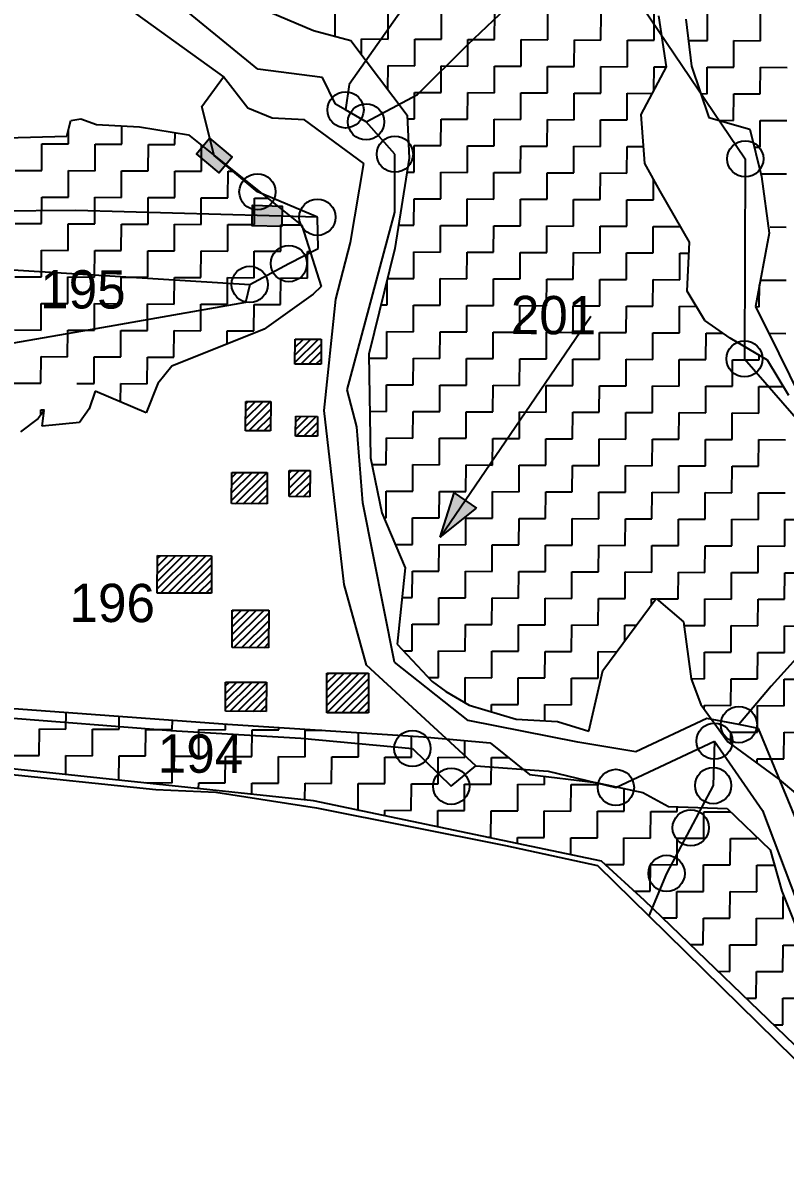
# Model space of a CAD drawing. Header units: metres. Extents: x 281411 to 286097, y 2026212 to 2030446.
# Drawn here: x 282990 to 283364, y 2028716 to 2029278 of the extents above; entities that cross this region are included whole.
import ezdxf
from ezdxf.enums import TextEntityAlignment as Align

# ---------------------------------------------------------------- set-up
doc = ezdxf.new("R2010")
doc.units = ezdxf.units.M
for name, color, linetype in [('POLY_HATCH', 12, 'Continuous'), ('POLY_PARCEL', 6, 'Continuous'), ('POLY_ROAD', 30, 'Continuous'), ('SYM_ABADI', 1, 'Continuous'), ('TEXT_PARCEL', 7, 'Continuous'), ('V_BOUND_LINE', 7, 'Continuous')]:
    doc.layers.add(name, color=color, linetype=linetype)
doc.styles.add('TEXT_MAP', font='')
doc.styles.get('TEXT_MAP').set_extended_font_data('Kruti Dev 050')

msp = doc.modelspace()

# ---------------------------------------------------------------- hatches: boundary and pattern name
for points in [[(283086.23, 2029204.78), (283092.72, 2029212.45), (283081.63, 2029221.83), (283075.14, 2029214.16)], [(283102.74, 2029188.86), (283102.46, 2029178.81), (283116.98, 2029178.41), (283117.26, 2029188.45)]]:
    msp.add_hatch(color=256).paths.add_polyline_path(points)
h = msp.add_hatch(color=256)
h.paths.add_polyline_path([(283207.04, 2029043.96), (283201.53, 2029047.71), (283194.79, 2029025.96)])
h.paths.add_polyline_path([(283194.79, 2029025.96), (283212.55, 2029040.21), (283207.04, 2029043.96)])

# ---------------------------------------------------------------- linework, layer by layer
for points in [[(283081.63, 2029221.83), (283092.72, 2029212.45), (283086.23, 2029204.78), (283075.14, 2029214.16)], [(283116.98, 2029178.41), (283102.46, 2029178.81), (283102.74, 2029188.86), (283117.26, 2029188.45)]]:
    msp.add_lwpolyline(points, close=True)
for points in [[(283194.79, 2029025.96), (283268.61, 2029134.42)], [(283194.79, 2029025.96), (283201.53, 2029047.71)], [(283201.53, 2029047.71), (283212.55, 2029040.21)], [(283194.79, 2029025.96), (283212.55, 2029040.21)]]:
    msp.add_lwpolyline(points)
for centre in [(283148.32, 2029235.63), (283158.36, 2029229.76), (283172.52, 2029213.89), (283344.4, 2029211.61), (283105.08, 2029195.41), (283134.48, 2029182.95), (283120.51, 2029160.22), (283101.28, 2029150.03), (283344, 2029113.49), (283341.27, 2028934.06), (283329.27, 2028925.95), (283181.09, 2028922.37), (283200.18, 2028903.8), (283280.93, 2028903.25), (283328.61, 2028904.12), (283317.63, 2028883.41), (283305.81, 2028861.09)]:
    msp.add_circle(centre, 8.88)
at = {"layer": 'POLY_HATCH'}
for p, q in [((283102.84, 2029287.23), (283132.61, 2029274.6)), ((283305.72, 2029256.81), (283301.98, 2029281.82)), ((283315.19, 2029280.1), (283317.97, 2029257.01)), ((283132.61, 2029274.6), (283150.86, 2029269.71)), ((283150.86, 2029269.71), (283178.59, 2029233.06)), ((283293.26, 2029233.38), (283305.72, 2029256.81)), ((283317.97, 2029257.01), (283326.51, 2029231.98)), ((283013.58, 2029230.37), (283018.39, 2029231.31)), ((283018.39, 2029231.31), (283026.08, 2029228.39)), ((283178.59, 2029233.06), (283179.45, 2029211.9)), ((283295.08, 2029209.34), (283293.26, 2029233.38)), ((283326.51, 2029231.98), (283346.69, 2029226.12)), ((283011.62, 2029222.68), (283013.58, 2029230.37)), ((283026.08, 2029228.39), (283047.23, 2029227.33)), ((283047.23, 2029227.33), (283071.26, 2029223.38)), ((283346.69, 2029226.12), (283352.35, 2029203.02)), ((282981.8, 2029221.86), (283011.62, 2029222.68)), ((283071.26, 2029223.38), (283126.85, 2029178.9)), ((283179.45, 2029211.9), (283172.52, 2029167.71)), ((283302.71, 2029195.84), (283295.08, 2029209.34)), ((283352.35, 2029203.02), (283356.07, 2029175.13)), ((283317.03, 2029170.78), (283302.71, 2029195.84)), ((283126.85, 2029178.9), (283136.33, 2029149.06)), ((283356.07, 2029175.13), (283349.34, 2029139.2)), ((283315.96, 2029146.75), (283317.03, 2029170.78)), ((283172.52, 2029167.71), (283159.78, 2029115.85)), ((283136.33, 2029149.06), (283132.47, 2029145.23)), ((283324.55, 2029132.29), (283315.96, 2029146.75)), ((283132.47, 2029145.23), (283108.34, 2029128.03)), ((283349.34, 2029139.2), (283360.78, 2029116.08)), ((283337.01, 2029123.59), (283324.55, 2029132.29)), ((283108.34, 2029128.03), (283063.05, 2029109.97)), ((283355.24, 2029112.93), (283337.01, 2029123.59)), ((283159.78, 2029115.85), (283160.51, 2029064.9)), ((283365.74, 2029095.58), (283355.24, 2029112.93)), ((283360.78, 2029116.08), (283371.26, 2029094.88)), ((283063.05, 2029109.97), (283056.28, 2029101.35)), ((283025.49, 2029097.64), (283022.56, 2029089.01)), ((283050.45, 2029086.96), (283025.49, 2029097.64)), ((283056.28, 2029101.35), (283050.45, 2029086.96)), ((283000.43, 2029088.14), (282997.53, 2029084.31)), ((282999.44, 2029080.46), (283000.43, 2029088.14)), ((283022.56, 2029089.01), (283017.72, 2029082.3)), ((282997.53, 2029084.31), (282988.84, 2029077.62)), ((283017.72, 2029082.3), (282999.44, 2029080.46)), ((283160.51, 2029064.9), (283166.16, 2029037.95)), ((283166.16, 2029037.95), (283177.58, 2029010.98)), ((283177.58, 2029010.98), (283173.57, 2028973.51)), ((283274.5, 2028960.56), (283300.63, 2028996.01)), ((283300.63, 2028996.01), (283314.05, 2028984.41)), ((283314.05, 2028984.41), (283317.77, 2028956.51)), ((283173.57, 2028973.51), (283190.8, 2028955.17)), ((283267.64, 2028930.78), (283274.5, 2028960.56)), ((283317.77, 2028956.51), (283322.52, 2028944)), ((283190.8, 2028955.17), (283197.51, 2028950.33)), ((283197.51, 2028950.33), (283209.02, 2028943.55)), ((282978.91, 2028942.51), (283090.44, 2028934.32)), ((283209.02, 2028943.55), (283232.07, 2028936.71)), ((283322.52, 2028944), (283335.91, 2028925.67)), ((283090.44, 2028934.32), (283186.6, 2028928.11)), ((283232.07, 2028936.71), (283252.27, 2028935.66)), ((283252.27, 2028935.66), (283267.64, 2028930.78)), ((283186.6, 2028928.11), (283219.29, 2028925.08)), ((283219.29, 2028925.08), (283238.46, 2028909.61)), ((283335.91, 2028925.67), (283360.83, 2028907.29)), ((283132.6, 2028896.63), (282952.81, 2028915.71)), ((283238.46, 2028909.61), (283271.14, 2028905.62)), ((283271.14, 2028905.62), (283294.21, 2028900.71)), ((283360.83, 2028907.29), (283372.33, 2028897.62)), ((283294.21, 2028900.71), (283306.68, 2028893.92)), ((283273.86, 2028867.15), (283132.6, 2028896.63)), ((283306.68, 2028893.92), (283335.53, 2028892.83)), ((283335.53, 2028892.83), (283356.6, 2028872.55)), ((283356.6, 2028872.55), (283362.28, 2028852.33)), ((283294.93, 2028847.83), (283273.86, 2028867.15)), ((283362.28, 2028852.33), (283368.94, 2028835.96)), ((283424.22, 2028723.23), (283294.93, 2028847.83))]:
    msp.add_line(p, q, dxfattribs=at)
at = {"layer": 'POLY_HATCH', "linetype": 'Continuous'}
for p, q in [((283143.14, 2029271.78), (283143.2, 2029283.55)), ((283169.23, 2029270.39), (283169.29, 2029283.43)), ((283195.32, 2029270.27), (283195.38, 2029283.32)), ((283221.41, 2029270.15), (283221.47, 2029283.2)), ((283247.51, 2029270.03), (283247.56, 2029283.08)), ((283273.6, 2029269.92), (283273.66, 2029282.96)), ((283299.69, 2029269.8), (283299.75, 2029282.84)), ((283325.78, 2029269.68), (283325.84, 2029282.73)), ((283351.87, 2029269.56), (283351.93, 2029282.61)), ((283156.15, 2029262.72), (283156.18, 2029270.45)), ((283156.18, 2029270.45), (283169.23, 2029270.39)), ((283182.22, 2029257.28), (283182.28, 2029270.33)), ((283182.28, 2029270.33), (283195.32, 2029270.27)), ((283208.31, 2029257.16), (283208.37, 2029270.21)), ((283208.37, 2029270.21), (283221.41, 2029270.15)), ((283234.4, 2029257.05), (283234.46, 2029270.09)), ((283234.46, 2029270.09), (283247.51, 2029270.03)), ((283260.49, 2029256.93), (283260.55, 2029269.97)), ((283260.55, 2029269.97), (283273.6, 2029269.92)), ((283286.58, 2029256.81), (283286.64, 2029269.86)), ((283286.64, 2029269.86), (283299.69, 2029269.8)), ((283316.44, 2029269.72), (283325.78, 2029269.68)), ((283338.77, 2029256.58), (283338.83, 2029269.62)), ((283338.83, 2029269.62), (283351.87, 2029269.56)), ((283169.12, 2029245.57), (283169.17, 2029257.34)), ((283169.17, 2029257.34), (283182.22, 2029257.28)), ((283195.2, 2029244.18), (283195.26, 2029257.22)), ((283195.26, 2029257.22), (283208.31, 2029257.16)), ((283221.3, 2029244.06), (283221.35, 2029257.11)), ((283221.35, 2029257.11), (283234.4, 2029257.05)), ((283247.39, 2029243.94), (283247.45, 2029256.99)), ((283247.45, 2029256.99), (283260.49, 2029256.93)), ((283273.48, 2029243.82), (283273.54, 2029256.87)), ((283273.54, 2029256.87), (283286.58, 2029256.81)), ((283299.58, 2029245.26), (283299.63, 2029256.75)), ((283299.63, 2029256.75), (283305.67, 2029256.72)), ((283325.66, 2029243.59), (283325.72, 2029256.63)), ((283325.72, 2029256.63), (283338.77, 2029256.58)), ((283351.76, 2029243.47), (283351.81, 2029256.52)), ((283351.81, 2029256.52), (283364.86, 2029256.46)), ((283182.1, 2029231.19), (283182.16, 2029244.24)), ((283182.16, 2029244.24), (283195.2, 2029244.18)), ((283208.19, 2029231.07), (283208.25, 2029244.12)), ((283208.25, 2029244.12), (283221.3, 2029244.06)), ((283234.28, 2029230.95), (283234.34, 2029244)), ((283234.34, 2029244), (283247.39, 2029243.94)), ((283260.37, 2029230.84), (283260.43, 2029243.88)), ((283260.43, 2029243.88), (283273.48, 2029243.82)), ((283286.47, 2029230.72), (283286.53, 2029243.76)), ((283286.53, 2029243.76), (283298.75, 2029243.71)), ((283322.55, 2029243.6), (283325.66, 2029243.59)), ((283338.65, 2029230.48), (283338.71, 2029243.53)), ((283338.71, 2029243.53), (283351.76, 2029243.47)), ((283178.66, 2029231.21), (283182.1, 2029231.19)), ((283195.09, 2029218.09), (283195.14, 2029231.13)), ((283195.14, 2029231.13), (283208.19, 2029231.07)), ((283221.18, 2029217.97), (283221.24, 2029231.01)), ((283221.24, 2029231.01), (283234.28, 2029230.95)), ((283247.27, 2029217.85), (283247.33, 2029230.9)), ((283247.33, 2029230.9), (283260.37, 2029230.84)), ((283273.36, 2029217.73), (283273.42, 2029230.78)), ((283273.42, 2029230.78), (283286.47, 2029230.72)), ((283012.44, 2029218.91), (283012.47, 2029226.03)), ((283038.53, 2029218.79), (283038.57, 2029227.76)), ((283331.56, 2029230.52), (283338.65, 2029230.48)), ((283351.64, 2029217.38), (283351.7, 2029230.42)), ((283351.7, 2029230.42), (283364.74, 2029230.37)), ((283064.63, 2029218.67), (283064.65, 2029224.46)), ((282999.34, 2029205.92), (282999.4, 2029218.97)), ((282999.4, 2029218.97), (283012.44, 2029218.91)), ((283025.43, 2029205.81), (283025.49, 2029218.85)), ((283025.49, 2029218.85), (283038.53, 2029218.79)), ((283051.52, 2029205.69), (283051.58, 2029218.73)), ((283051.58, 2029218.73), (283064.63, 2029218.67)), ((283077.61, 2029205.57), (283077.67, 2029218.25)), ((283181.98, 2029205.1), (283182.04, 2029218.14)), ((283182.04, 2029218.14), (283195.09, 2029218.09)), ((283208.07, 2029204.98), (283208.13, 2029218.03)), ((283208.13, 2029218.03), (283221.18, 2029217.97)), ((283234.16, 2029204.86), (283234.22, 2029217.91)), ((283234.22, 2029217.91), (283247.27, 2029217.85)), ((283260.26, 2029204.74), (283260.32, 2029217.79)), ((283260.32, 2029217.79), (283273.36, 2029217.73)), ((283286.35, 2029204.63), (283286.41, 2029217.67)), ((283286.41, 2029217.67), (283294.45, 2029217.64)), ((283348.83, 2029217.39), (283351.64, 2029217.38)), ((282986.29, 2029205.98), (282999.34, 2029205.92)), ((283012.32, 2029192.82), (283012.38, 2029205.86)), ((283012.38, 2029205.86), (283025.43, 2029205.81)), ((283038.42, 2029192.7), (283038.48, 2029205.75)), ((283038.48, 2029205.75), (283051.52, 2029205.69)), ((283064.51, 2029192.58), (283064.57, 2029205.63)), ((283064.57, 2029205.63), (283077.61, 2029205.57)), ((283090.6, 2029192.46), (283090.66, 2029205.51)), ((283090.66, 2029205.51), (283093.61, 2029205.5)), ((283178.39, 2029205.11), (283181.98, 2029205.1)), ((283194.97, 2029191.99), (283195.03, 2029205.04)), ((283195.03, 2029205.04), (283208.07, 2029204.98)), ((283221.06, 2029191.88), (283221.12, 2029204.92)), ((283221.12, 2029204.92), (283234.16, 2029204.86)), ((283247.15, 2029191.76), (283247.21, 2029204.8)), ((283247.21, 2029204.8), (283260.26, 2029204.74)), ((283273.24, 2029191.64), (283273.3, 2029204.69)), ((283273.3, 2029204.69), (283286.35, 2029204.63)), ((283352.03, 2029204.33), (283364.62, 2029204.27)), ((283299.34, 2029191.52), (283299.38, 2029201.73)), ((282999.22, 2029179.83), (282999.28, 2029192.88)), ((282999.28, 2029192.88), (283012.32, 2029192.82)), ((283025.31, 2029179.71), (283025.37, 2029192.76)), ((283025.37, 2029192.76), (283038.42, 2029192.7)), ((283051.4, 2029179.6), (283051.46, 2029192.64)), ((283051.46, 2029192.64), (283064.51, 2029192.58)), ((283077.5, 2029179.48), (283077.55, 2029192.52)), ((283077.55, 2029192.52), (283090.6, 2029192.46)), ((283103.59, 2029179.36), (283103.65, 2029192.41)), ((283103.65, 2029192.41), (283110.01, 2029192.38)), ((283181.86, 2029179.01), (283181.92, 2029192.05)), ((283181.92, 2029192.05), (283194.97, 2029191.99)), ((283207.96, 2029178.89), (283208.01, 2029191.93)), ((283208.01, 2029191.93), (283221.06, 2029191.88)), ((283234.05, 2029178.77), (283234.11, 2029191.82)), ((283234.11, 2029191.82), (283247.15, 2029191.76)), ((283260.14, 2029178.65), (283260.2, 2029191.7)), ((283260.2, 2029191.7), (283273.24, 2029191.64)), ((283286.23, 2029178.53), (283286.29, 2029191.58)), ((283286.29, 2029191.58), (283299.34, 2029191.52)), ((282986.17, 2029179.89), (282999.22, 2029179.83)), ((283012.21, 2029166.73), (283012.27, 2029179.77)), ((283012.27, 2029179.77), (283025.31, 2029179.71)), ((283038.3, 2029166.61), (283038.36, 2029179.65)), ((283038.36, 2029179.65), (283051.4, 2029179.6)), ((283064.39, 2029166.49), (283064.45, 2029179.54)), ((283064.45, 2029179.54), (283077.5, 2029179.48)), ((283090.48, 2029166.37), (283090.54, 2029179.42)), ((283090.54, 2029179.42), (283103.59, 2029179.36)), ((283116.57, 2029166.25), (283116.63, 2029179.3)), ((283116.63, 2029179.3), (283126.41, 2029179.26)), ((283174.3, 2029179.04), (283181.86, 2029179.01)), ((283194.85, 2029165.9), (283194.91, 2029178.95)), ((283194.91, 2029178.95), (283207.96, 2029178.89)), ((283220.94, 2029165.78), (283221, 2029178.83)), ((283221, 2029178.83), (283234.05, 2029178.77)), ((283247.03, 2029165.67), (283247.09, 2029178.71)), ((283247.09, 2029178.71), (283260.14, 2029178.65)), ((283273.13, 2029165.55), (283273.19, 2029178.59)), ((283273.19, 2029178.59), (283286.23, 2029178.53)), ((283299.22, 2029165.43), (283299.28, 2029178.48)), ((283299.28, 2029178.48), (283312.32, 2029178.42)), ((283312.32, 2029178.42), (283312.33, 2029179.01)), ((283356.65, 2029178.22), (283364.51, 2029178.18)), ((282999.1, 2029153.74), (282999.16, 2029166.78)), ((282999.16, 2029166.78), (283012.21, 2029166.73)), ((283025.19, 2029153.62), (283025.25, 2029166.67)), ((283025.25, 2029166.67), (283038.3, 2029166.61)), ((283051.29, 2029153.5), (283051.34, 2029166.55)), ((283051.34, 2029166.55), (283064.39, 2029166.49)), ((283077.38, 2029153.39), (283077.44, 2029166.43)), ((283077.44, 2029166.43), (283090.48, 2029166.37)), ((283103.47, 2029153.27), (283103.53, 2029166.31)), ((283103.53, 2029166.31), (283116.57, 2029166.25)), ((283129.56, 2029153.15), (283129.62, 2029166.2)), ((283129.62, 2029166.2), (283130.89, 2029166.19)), ((283181.75, 2029152.91), (283181.8, 2029165.96)), ((283181.8, 2029165.96), (283194.85, 2029165.9)), ((283207.84, 2029152.8), (283207.9, 2029165.84)), ((283207.9, 2029165.84), (283220.94, 2029165.78)), ((283233.93, 2029152.68), (283233.99, 2029165.72)), ((283233.99, 2029165.72), (283247.03, 2029165.67)), ((283260.02, 2029152.56), (283260.08, 2029165.61)), ((283260.08, 2029165.61), (283273.13, 2029165.55)), ((283286.11, 2029152.44), (283286.17, 2029165.49)), ((283286.17, 2029165.49), (283299.22, 2029165.43)), ((283312.21, 2029152.33), (283312.26, 2029165.37)), ((283312.26, 2029165.37), (283316.79, 2029165.35)), ((282986.06, 2029153.8), (282999.1, 2029153.74)), ((283012.09, 2029140.63), (283012.15, 2029153.68)), ((283012.15, 2029153.68), (283025.19, 2029153.62)), ((283038.18, 2029140.52), (283038.24, 2029153.56)), ((283038.24, 2029153.56), (283051.29, 2029153.5)), ((283064.27, 2029140.4), (283064.33, 2029153.44)), ((283064.33, 2029153.44), (283077.38, 2029153.39)), ((283090.36, 2029140.28), (283090.42, 2029153.33)), ((283090.42, 2029153.33), (283103.47, 2029153.27)), ((283116.46, 2029140.16), (283116.52, 2029153.21)), ((283116.52, 2029153.21), (283129.56, 2029153.15)), ((283168.64, 2029139.93), (283168.7, 2029152.14)), ((283168.9, 2029152.97), (283181.75, 2029152.91)), ((283194.73, 2029139.81), (283194.79, 2029152.86)), ((283194.79, 2029152.86), (283207.84, 2029152.8)), ((283220.82, 2029139.69), (283220.88, 2029152.74)), ((283220.88, 2029152.74), (283233.93, 2029152.68)), ((283246.92, 2029139.57), (283246.98, 2029152.62)), ((283246.98, 2029152.62), (283260.02, 2029152.56)), ((283273.01, 2029139.46), (283273.07, 2029152.5)), ((283273.07, 2029152.5), (283286.11, 2029152.44)), ((283299.1, 2029139.34), (283299.16, 2029152.38)), ((283299.16, 2029152.38), (283312.21, 2029152.33)), ((283351.77, 2029152.15), (283364.39, 2029152.09)), ((283351.28, 2029139.1), (283351.33, 2029149.83)), ((282998.98, 2029127.65), (282999.04, 2029140.69)), ((282999.04, 2029140.69), (283012.09, 2029140.63)), ((283025.08, 2029127.53), (283025.13, 2029140.58)), ((283025.13, 2029140.58), (283038.18, 2029140.52)), ((283051.17, 2029127.41), (283051.23, 2029140.46)), ((283051.23, 2029140.46), (283064.27, 2029140.4)), ((283077.26, 2029127.29), (283077.32, 2029140.34)), ((283077.32, 2029140.34), (283090.36, 2029140.28)), ((283103.35, 2029127.18), (283103.41, 2029140.22)), ((283103.41, 2029140.22), (283116.46, 2029140.16)), ((283165.7, 2029139.94), (283168.64, 2029139.93)), ((283181.63, 2029126.82), (283181.69, 2029139.87)), ((283181.69, 2029139.87), (283194.73, 2029139.81)), ((283207.72, 2029126.7), (283207.78, 2029139.75)), ((283207.78, 2029139.75), (283220.82, 2029139.69)), ((283233.81, 2029126.59), (283233.87, 2029139.63)), ((283233.87, 2029139.63), (283246.92, 2029139.57)), ((283259.9, 2029126.47), (283259.96, 2029139.51)), ((283259.96, 2029139.51), (283273.01, 2029139.46)), ((283286, 2029126.35), (283286.05, 2029139.4)), ((283286.05, 2029139.4), (283299.1, 2029139.34)), ((283312.09, 2029126.23), (283312.15, 2029139.28)), ((283312.15, 2029139.28), (283320.42, 2029139.24)), ((283349.38, 2029139.11), (283351.28, 2029139.1)), ((282985.94, 2029127.71), (282998.98, 2029127.65)), ((283011.97, 2029114.54), (283012.03, 2029127.59)), ((283012.03, 2029127.59), (283025.08, 2029127.53)), ((283038.06, 2029114.42), (283038.12, 2029127.47)), ((283038.12, 2029127.47), (283051.17, 2029127.41)), ((283064.15, 2029114.31), (283064.21, 2029127.35)), ((283064.21, 2029127.35), (283077.26, 2029127.29)), ((283090.28, 2029120.83), (283090.31, 2029127.23)), ((283090.31, 2029127.23), (283103.35, 2029127.18)), ((283168.52, 2029113.84), (283168.58, 2029126.88)), ((283168.58, 2029126.88), (283181.63, 2029126.82)), ((283194.61, 2029113.72), (283194.67, 2029126.76)), ((283194.67, 2029126.76), (283207.72, 2029126.7)), ((283220.71, 2029113.6), (283220.77, 2029126.65)), ((283220.77, 2029126.65), (283233.81, 2029126.59)), ((283246.8, 2029113.48), (283246.86, 2029126.53)), ((283246.86, 2029126.53), (283259.9, 2029126.47)), ((283272.89, 2029113.36), (283272.95, 2029126.41)), ((283272.95, 2029126.41), (283286, 2029126.35)), ((283298.98, 2029113.25), (283299.04, 2029126.29)), ((283299.04, 2029126.29), (283312.09, 2029126.23)), ((283325.07, 2029113.13), (283325.13, 2029126.17)), ((283325.13, 2029126.17), (283333.36, 2029126.14)), ((283355.85, 2029126.04), (283364.27, 2029126)), ((282998.87, 2029101.55), (282998.92, 2029114.6)), ((282998.92, 2029114.6), (283011.97, 2029114.54)), ((283024.96, 2029101.44), (283025.02, 2029114.48)), ((283025.02, 2029114.48), (283038.06, 2029114.42)), ((283051.05, 2029101.32), (283051.11, 2029114.37)), ((283051.11, 2029114.37), (283064.15, 2029114.31)), ((283159.81, 2029113.87), (283168.52, 2029113.84)), ((283181.51, 2029100.73), (283181.57, 2029113.78)), ((283181.57, 2029113.78), (283194.61, 2029113.72)), ((283207.6, 2029100.61), (283207.66, 2029113.66)), ((283207.66, 2029113.66), (283220.71, 2029113.6)), ((283233.69, 2029100.49), (283233.75, 2029113.54)), ((283233.75, 2029113.54), (283246.8, 2029113.48)), ((283259.79, 2029100.38), (283259.84, 2029113.42)), ((283259.84, 2029113.42), (283272.89, 2029113.36)), ((283285.88, 2029100.26), (283285.94, 2029113.3)), ((283285.94, 2029113.3), (283298.98, 2029113.25)), ((283311.97, 2029100.14), (283312.03, 2029113.19)), ((283312.03, 2029113.19), (283325.07, 2029113.13)), ((283338.06, 2029100.02), (283338.12, 2029113.07)), ((283338.12, 2029113.07), (283351.17, 2029113.01)), ((283351.17, 2029113.01), (283351.18, 2029115.3)), ((282985.82, 2029101.61), (282998.87, 2029101.55)), ((283016.54, 2029101.48), (283024.96, 2029101.44)), ((283037.96, 2029092.3), (283038, 2029101.38)), ((283038, 2029101.38), (283051.05, 2029101.32)), ((283168.4, 2029087.74), (283168.46, 2029100.79)), ((283168.46, 2029100.79), (283181.51, 2029100.73)), ((283194.5, 2029087.63), (283194.56, 2029100.67)), ((283194.56, 2029100.67), (283207.6, 2029100.61)), ((283220.59, 2029087.51), (283220.65, 2029100.55)), ((283220.65, 2029100.55), (283233.69, 2029100.49)), ((283246.68, 2029087.39), (283246.74, 2029100.44)), ((283246.74, 2029100.44), (283259.79, 2029100.38)), ((283272.77, 2029087.27), (283272.83, 2029100.32)), ((283272.83, 2029100.32), (283285.88, 2029100.26)), ((283298.86, 2029087.15), (283298.92, 2029100.2)), ((283298.92, 2029100.2), (283311.97, 2029100.14)), ((283324.96, 2029087.04), (283325.02, 2029100.08)), ((283325.02, 2029100.08), (283338.06, 2029100.02)), ((283351.05, 2029086.92), (283351.11, 2029099.96)), ((283351.11, 2029099.96), (283363.12, 2029099.91)), ((282998.8, 2029085.98), (282998.81, 2029088.51)), ((282998.81, 2029088.51), (283000.7, 2029088.5)), ((283160.19, 2029087.78), (283168.4, 2029087.74)), ((283181.39, 2029074.64), (283181.45, 2029087.68)), ((283181.45, 2029087.68), (283194.5, 2029087.63)), ((283207.48, 2029074.52), (283207.54, 2029087.57)), ((283207.54, 2029087.57), (283220.59, 2029087.51)), ((283233.58, 2029074.4), (283233.63, 2029087.45)), ((283233.63, 2029087.45), (283246.68, 2029087.39)), ((283259.67, 2029074.28), (283259.73, 2029087.33)), ((283259.73, 2029087.33), (283272.77, 2029087.27)), ((283285.76, 2029074.17), (283285.82, 2029087.21)), ((283285.82, 2029087.21), (283298.86, 2029087.15)), ((283311.85, 2029074.05), (283311.91, 2029087.1)), ((283311.91, 2029087.1), (283324.96, 2029087.04)), ((283337.94, 2029073.93), (283338, 2029086.98)), ((283338, 2029086.98), (283351.05, 2029086.92)), ((283168.29, 2029061.65), (283168.35, 2029074.7)), ((283168.35, 2029074.7), (283181.39, 2029074.64)), ((283194.38, 2029061.53), (283194.44, 2029074.58)), ((283194.44, 2029074.58), (283207.48, 2029074.52)), ((283220.47, 2029061.42), (283220.53, 2029074.46)), ((283220.53, 2029074.46), (283233.58, 2029074.4)), ((283246.56, 2029061.3), (283246.62, 2029074.34)), ((283246.62, 2029074.34), (283259.67, 2029074.28)), ((283272.65, 2029061.18), (283272.71, 2029074.23)), ((283272.71, 2029074.23), (283285.76, 2029074.17)), ((283298.75, 2029061.06), (283298.81, 2029074.11)), ((283298.81, 2029074.11), (283311.85, 2029074.05)), ((283324.84, 2029060.94), (283324.9, 2029073.99)), ((283324.9, 2029073.99), (283337.94, 2029073.93)), ((283350.93, 2029060.83), (283350.99, 2029073.87)), ((283350.99, 2029073.87), (283364.04, 2029073.81)), ((283161.19, 2029061.68), (283168.29, 2029061.65)), ((283181.27, 2029048.55), (283181.33, 2029061.59)), ((283181.33, 2029061.59), (283194.38, 2029061.53)), ((283207.37, 2029048.43), (283207.42, 2029061.47)), ((283207.42, 2029061.47), (283220.47, 2029061.42)), ((283233.46, 2029048.31), (283233.52, 2029061.36)), ((283233.52, 2029061.36), (283246.56, 2029061.3)), ((283259.55, 2029048.19), (283259.61, 2029061.24)), ((283259.61, 2029061.24), (283272.65, 2029061.18)), ((283285.64, 2029048.08), (283285.7, 2029061.12)), ((283285.7, 2029061.12), (283298.75, 2029061.06)), ((283311.73, 2029047.96), (283311.79, 2029061)), ((283311.79, 2029061), (283324.84, 2029060.94)), ((283337.83, 2029047.84), (283337.88, 2029060.89)), ((283337.88, 2029060.89), (283350.93, 2029060.83)), ((283168.17, 2029035.56), (283168.23, 2029048.61)), ((283168.23, 2029048.61), (283181.27, 2029048.55)), ((283194.26, 2029035.44), (283194.32, 2029048.49)), ((283194.32, 2029048.49), (283207.37, 2029048.43)), ((283220.35, 2029035.32), (283220.41, 2029048.37)), ((283220.41, 2029048.37), (283233.46, 2029048.31)), ((283246.45, 2029035.21), (283246.5, 2029048.25)), ((283246.5, 2029048.25), (283259.55, 2029048.19)), ((283272.54, 2029035.09), (283272.6, 2029048.13)), ((283272.6, 2029048.13), (283285.64, 2029048.08)), ((283298.63, 2029034.97), (283298.69, 2029048.02)), ((283298.69, 2029048.02), (283311.73, 2029047.96)), ((283324.72, 2029034.85), (283324.78, 2029047.9)), ((283324.78, 2029047.9), (283337.83, 2029047.84)), ((283350.81, 2029034.73), (283350.87, 2029047.78)), ((283350.87, 2029047.78), (283363.92, 2029047.72)), ((283167.18, 2029035.56), (283168.17, 2029035.56)), ((283181.16, 2029022.45), (283181.22, 2029035.5)), ((283181.22, 2029035.5), (283194.26, 2029035.44)), ((283207.25, 2029022.34), (283207.31, 2029035.38)), ((283207.31, 2029035.38), (283220.35, 2029035.32)), ((283233.34, 2029022.22), (283233.4, 2029035.26)), ((283233.4, 2029035.26), (283246.45, 2029035.21)), ((283259.43, 2029022.1), (283259.49, 2029035.15)), ((283259.49, 2029035.15), (283272.54, 2029035.09)), ((283285.52, 2029021.98), (283285.58, 2029035.03)), ((283285.58, 2029035.03), (283298.63, 2029034.97)), ((283311.62, 2029021.87), (283311.68, 2029034.91)), ((283311.68, 2029034.91), (283324.72, 2029034.85)), ((283337.71, 2029021.75), (283337.77, 2029034.79)), ((283337.77, 2029034.79), (283350.81, 2029034.73)), ((283363.8, 2029021.63), (283363.86, 2029034.68)), ((283363.86, 2029034.68), (283376.9, 2029034.62)), ((283172.71, 2029022.49), (283181.16, 2029022.45)), ((283194.14, 2029009.35), (283194.2, 2029022.4)), ((283194.2, 2029022.4), (283207.25, 2029022.34)), ((283220.24, 2029009.23), (283220.29, 2029022.28)), ((283220.29, 2029022.28), (283233.34, 2029022.22)), ((283246.33, 2029009.11), (283246.39, 2029022.16)), ((283246.39, 2029022.16), (283259.43, 2029022.1)), ((283272.42, 2029009), (283272.48, 2029022.04)), ((283272.48, 2029022.04), (283285.52, 2029021.98)), ((283298.51, 2029008.88), (283298.57, 2029021.92)), ((283298.57, 2029021.92), (283311.62, 2029021.87)), ((283324.6, 2029008.76), (283324.66, 2029021.81)), ((283324.66, 2029021.81), (283337.71, 2029021.75)), ((283350.7, 2029008.64), (283350.75, 2029021.69)), ((283350.75, 2029021.69), (283363.8, 2029021.63)), ((283181.04, 2028996.36), (283181.1, 2029009.41)), ((283181.1, 2029009.41), (283194.14, 2029009.35)), ((283207.13, 2028996.24), (283207.19, 2029009.29)), ((283207.19, 2029009.29), (283220.24, 2029009.23)), ((283233.22, 2028996.13), (283233.28, 2029009.17)), ((283233.28, 2029009.17), (283246.33, 2029009.11)), ((283259.31, 2028996.01), (283259.37, 2029009.05)), ((283259.37, 2029009.05), (283272.42, 2029009)), ((283285.41, 2028995.89), (283285.47, 2029008.94)), ((283285.47, 2029008.94), (283298.51, 2029008.88)), ((283311.5, 2028995.77), (283311.56, 2029008.82)), ((283311.56, 2029008.82), (283324.6, 2029008.76)), ((283337.59, 2028995.66), (283337.65, 2029008.7)), ((283337.65, 2029008.7), (283350.7, 2029008.64)), ((283363.68, 2028995.54), (283363.74, 2029008.58)), ((283363.74, 2029008.58), (283376.79, 2029008.52)), ((283176.02, 2028996.39), (283181.04, 2028996.36)), ((283194.03, 2028983.26), (283194.08, 2028996.3)), ((283194.08, 2028996.3), (283207.13, 2028996.24)), ((283220.12, 2028983.14), (283220.18, 2028996.19)), ((283220.18, 2028996.19), (283233.22, 2028996.13)), ((283246.21, 2028983.02), (283246.27, 2028996.07)), ((283246.27, 2028996.07), (283259.31, 2028996.01)), ((283272.3, 2028982.9), (283272.36, 2028995.95)), ((283272.36, 2028995.95), (283285.41, 2028995.89)), ((283298.44, 2028993.03), (283298.45, 2028995.83)), ((283298.45, 2028995.83), (283300.5, 2028995.82)), ((283300.85, 2028995.82), (283311.5, 2028995.77)), ((283324.49, 2028982.67), (283324.54, 2028995.71)), ((283324.54, 2028995.71), (283337.59, 2028995.66)), ((283350.58, 2028982.55), (283350.64, 2028995.6)), ((283350.64, 2028995.6), (283363.68, 2028995.54)), ((283180.92, 2028970.27), (283180.98, 2028983.32)), ((283180.98, 2028983.32), (283194.03, 2028983.26)), ((283207.01, 2028970.15), (283207.07, 2028983.2)), ((283207.07, 2028983.2), (283220.12, 2028983.14)), ((283233.1, 2028970.03), (283233.16, 2028983.08)), ((283233.16, 2028983.08), (283246.21, 2028983.02)), ((283259.2, 2028969.92), (283259.26, 2028982.96)), ((283259.26, 2028982.96), (283272.3, 2028982.9)), ((283285.31, 2028975.22), (283285.35, 2028982.85)), ((283285.35, 2028982.85), (283290.91, 2028982.82)), ((283314.27, 2028982.71), (283324.49, 2028982.67)), ((283337.47, 2028969.56), (283337.53, 2028982.61)), ((283337.53, 2028982.61), (283350.58, 2028982.55)), ((283363.56, 2028969.45), (283363.62, 2028982.49)), ((283363.62, 2028982.49), (283376.67, 2028982.43)), ((283176.59, 2028970.29), (283180.92, 2028970.27)), ((283193.91, 2028957.17), (283193.97, 2028970.21)), ((283193.97, 2028970.21), (283207.01, 2028970.15)), ((283220, 2028957.05), (283220.06, 2028970.09)), ((283220.06, 2028970.09), (283233.1, 2028970.03)), ((283246.09, 2028956.93), (283246.15, 2028969.98)), ((283246.15, 2028969.98), (283259.2, 2028969.92)), ((283272.18, 2028956.81), (283272.24, 2028969.86)), ((283272.24, 2028969.86), (283281.33, 2028969.82)), ((283324.37, 2028956.58), (283324.43, 2028969.62)), ((283324.43, 2028969.62), (283337.47, 2028969.56)), ((283350.46, 2028956.46), (283350.52, 2028969.5)), ((283350.52, 2028969.5), (283363.56, 2028969.45)), ((283188.9, 2028957.19), (283193.91, 2028957.17)), ((283206.9, 2028944.8), (283206.95, 2028957.11)), ((283206.95, 2028957.11), (283220, 2028957.05)), ((283232.99, 2028943.94), (283233.05, 2028956.99)), ((283233.05, 2028956.99), (283246.09, 2028956.93)), ((283259.08, 2028943.82), (283259.14, 2028956.87)), ((283259.14, 2028956.87), (283272.18, 2028956.81)), ((283317.76, 2028956.61), (283324.37, 2028956.58)), ((283337.35, 2028943.47), (283337.41, 2028956.52)), ((283337.41, 2028956.52), (283350.46, 2028956.46)), ((283363.45, 2028943.35), (283363.51, 2028956.4)), ((283363.51, 2028956.4), (283376.55, 2028956.34)), ((283011.15, 2028931.9), (283011.18, 2028940.14)), ((283219.92, 2028940.31), (283219.94, 2028944)), ((283219.94, 2028944), (283232.99, 2028943.94)), ((283246, 2028935.99), (283246.03, 2028943.88)), ((283246.03, 2028943.88), (283259.08, 2028943.82)), ((283324.3, 2028941.56), (283324.31, 2028943.53)), ((283324.31, 2028943.53), (283337.35, 2028943.47)), ((283350.34, 2028930.37), (283350.4, 2028943.41)), ((283350.4, 2028943.41), (283363.45, 2028943.35)), ((283037.24, 2028931.78), (283037.27, 2028938.22)), ((283063.33, 2028931.66), (283063.35, 2028936.31)), ((283089.42, 2028931.54), (283089.43, 2028934.39)), ((282998.04, 2028918.91), (282998.1, 2028931.96)), ((282998.1, 2028931.96), (283011.15, 2028931.9)), ((283024.13, 2028918.79), (283024.19, 2028931.84)), ((283024.19, 2028931.84), (283037.24, 2028931.78)), ((283050.23, 2028918.68), (283050.28, 2028931.72)), ((283050.28, 2028931.72), (283063.33, 2028931.66)), ((283076.32, 2028918.56), (283076.38, 2028931.6)), ((283076.38, 2028931.6), (283089.42, 2028931.54)), ((283102.41, 2028918.44), (283102.47, 2028931.49)), ((283102.47, 2028931.49), (283115.51, 2028931.43)), ((283115.51, 2028931.43), (283115.52, 2028932.7)), ((283128.5, 2028918.32), (283128.56, 2028931.37)), ((283128.56, 2028931.37), (283136.74, 2028931.33)), ((283154.59, 2028918.2), (283154.65, 2028930.18)), ((283180.68, 2028918.09), (283180.73, 2028928.49)), ((283337.27, 2028924.66), (283337.3, 2028930.43)), ((283337.3, 2028930.43), (283350.34, 2028930.37)), ((283363.33, 2028917.26), (283363.39, 2028930.31)), ((283363.39, 2028930.31), (283376.43, 2028930.25)), ((283206.78, 2028917.97), (283206.81, 2028926.24)), ((282985, 2028918.97), (282998.04, 2028918.91)), ((283011.05, 2028909.53), (283011.09, 2028918.85)), ((283011.09, 2028918.85), (283024.13, 2028918.79)), ((283037.13, 2028906.76), (283037.18, 2028918.73)), ((283037.18, 2028918.73), (283050.23, 2028918.68)), ((283063.21, 2028905.57), (283063.27, 2028918.62)), ((283063.27, 2028918.62), (283076.32, 2028918.56)), ((283089.3, 2028905.45), (283089.36, 2028918.5)), ((283089.36, 2028918.5), (283102.41, 2028918.44)), ((283115.4, 2028905.33), (283115.46, 2028918.38)), ((283115.46, 2028918.38), (283128.5, 2028918.32)), ((283141.49, 2028905.22), (283141.55, 2028918.26)), ((283141.55, 2028918.26), (283154.59, 2028918.2)), ((283167.58, 2028905.1), (283167.64, 2028918.15)), ((283167.64, 2028918.15), (283180.68, 2028918.09)), ((283193.67, 2028904.98), (283193.73, 2028918.03)), ((283193.73, 2028918.03), (283206.78, 2028917.97)), ((283219.76, 2028904.86), (283219.82, 2028917.91)), ((283219.82, 2028917.91), (283228.23, 2028917.87)), ((283350.27, 2028915.08), (283350.28, 2028917.32)), ((283350.28, 2028917.32), (283363.33, 2028917.26)), ((283050.17, 2028905.63), (283063.21, 2028905.57)), ((283050.17, 2028905.38), (283050.17, 2028905.63)), ((283076.25, 2028902.61), (283076.26, 2028905.51)), ((283076.26, 2028905.51), (283089.3, 2028905.45)), ((283102.33, 2028899.85), (283102.35, 2028905.39)), ((283102.35, 2028905.39), (283115.4, 2028905.33)), ((283128.41, 2028897.08), (283128.44, 2028905.28)), ((283128.44, 2028905.28), (283141.49, 2028905.22)), ((283154.48, 2028892.11), (283154.53, 2028905.16)), ((283154.53, 2028905.16), (283167.58, 2028905.1)), ((283180.57, 2028891.99), (283180.63, 2028905.04)), ((283180.63, 2028905.04), (283193.67, 2028904.98)), ((283206.66, 2028891.88), (283206.72, 2028904.92)), ((283206.72, 2028904.92), (283219.76, 2028904.86)), ((283232.75, 2028891.76), (283232.81, 2028904.8)), ((283232.81, 2028904.8), (283245.86, 2028904.75)), ((283245.86, 2028904.75), (283245.87, 2028908.71)), ((283271.95, 2028904.63), (283271.95, 2028905.45)), ((283258.84, 2028891.64), (283258.9, 2028904.69)), ((283258.9, 2028904.69), (283271.95, 2028904.63)), ((283284.94, 2028891.52), (283284.99, 2028902.67)), ((283311.03, 2028891.41), (283311.04, 2028893.76)), ((283154.26, 2028892.11), (283154.48, 2028892.11)), ((283167.51, 2028889.35), (283167.52, 2028892.05)), ((283167.52, 2028892.05), (283180.57, 2028891.99)), ((283193.58, 2028883.91), (283193.61, 2028891.94)), ((283193.61, 2028891.94), (283206.66, 2028891.88)), ((283219.65, 2028878.77), (283219.71, 2028891.82)), ((283219.71, 2028891.82), (283232.75, 2028891.76)), ((283245.74, 2028878.65), (283245.8, 2028891.7)), ((283245.8, 2028891.7), (283258.84, 2028891.64)), ((283271.83, 2028878.54), (283271.89, 2028891.58)), ((283271.89, 2028891.58), (283284.94, 2028891.52)), ((283297.92, 2028878.42), (283297.98, 2028891.46)), ((283297.98, 2028891.46), (283311.03, 2028891.41)), ((283324.01, 2028878.3), (283324.07, 2028891.35)), ((283324.07, 2028891.35), (283337.12, 2028891.29)), ((283337.12, 2028891.29), (283337.12, 2028891.3)), ((283218.16, 2028878.78), (283219.65, 2028878.77)), ((283232.68, 2028875.75), (283232.69, 2028878.71)), ((283232.69, 2028878.71), (283245.74, 2028878.65)), ((283258.75, 2028870.31), (283258.78, 2028878.59)), ((283258.78, 2028878.59), (283271.83, 2028878.54)), ((283284.82, 2028865.43), (283284.88, 2028878.48)), ((283284.88, 2028878.48), (283297.92, 2028878.42)), ((283310.91, 2028865.31), (283310.97, 2028878.36)), ((283310.97, 2028878.36), (283324.01, 2028878.3)), ((283337, 2028865.2), (283337.06, 2028878.24)), ((283337.06, 2028878.24), (283350.11, 2028878.18)), ((283350.11, 2028878.18), (283350.11, 2028878.8)), ((283275.69, 2028865.47), (283284.82, 2028865.43)), ((283297.8, 2028852.33), (283297.86, 2028865.37)), ((283297.86, 2028865.37), (283310.91, 2028865.31)), ((283323.9, 2028852.21), (283323.96, 2028865.25)), ((283323.96, 2028865.25), (283337, 2028865.2)), ((283349.99, 2028852.09), (283350.05, 2028865.14)), ((283350.05, 2028865.14), (283358.69, 2028865.1)), ((283289.99, 2028852.36), (283297.8, 2028852.33)), ((283310.79, 2028839.22), (283310.85, 2028852.27)), ((283310.85, 2028852.27), (283323.9, 2028852.21)), ((283336.88, 2028839.1), (283336.94, 2028852.15)), ((283336.94, 2028852.15), (283349.99, 2028852.09)), ((283362.98, 2028838.99), (283363.02, 2028849.69)), ((283303.83, 2028839.25), (283310.79, 2028839.22)), ((283323.78, 2028826.12), (283323.84, 2028839.16)), ((283323.84, 2028839.16), (283336.88, 2028839.1)), ((283349.87, 2028826), (283349.93, 2028839.04)), ((283349.93, 2028839.04), (283362.98, 2028838.99)), ((283317.43, 2028826.15), (283323.78, 2028826.12)), ((283336.77, 2028813.01), (283336.82, 2028826.06)), ((283336.82, 2028826.06), (283349.87, 2028826)), ((283362.86, 2028812.89), (283362.92, 2028825.94)), ((283362.92, 2028825.94), (283375.96, 2028825.88)), ((283331.03, 2028813.04), (283336.77, 2028813.01)), ((283349.75, 2028799.91), (283349.81, 2028812.95)), ((283349.81, 2028812.95), (283362.86, 2028812.89)), ((283344.64, 2028799.93), (283349.75, 2028799.91)), ((283362.74, 2028786.8), (283362.8, 2028799.85)), ((283362.8, 2028799.85), (283375.84, 2028799.79)), ((283358.24, 2028786.82), (283362.74, 2028786.8))]:
    msp.add_line(p, q, dxfattribs=at)
at = {"layer": 'POLY_PARCEL'}
for p, q in [((283283.16, 2029302.26), (283344.4, 2029211.61)), ((283175.52, 2029284.26), (283150.01, 2029248.09)), ((283208.33, 2029267.68), (283226.91, 2029285.4)), ((283183.56, 2029243.15), (283208.33, 2029267.68)), ((283077.87, 2029237.29), (283088.5, 2029251.84)), ((283150.01, 2029248.09), (283148.32, 2029235.63)), ((283158.36, 2029229.76), (283183.56, 2029243.15)), ((283083.93, 2029213.3), (283077.87, 2029237.29)), ((283105.08, 2029195.41), (283083.93, 2029213.3)), ((283344.4, 2029211.61), (283344, 2029113.49)), ((283134.48, 2029182.95), (283105.08, 2029195.41)), ((283015.98, 2029186.23), (282957.75, 2029185.8)), ((283134.48, 2029182.95), (283015.98, 2029186.23)), ((283134.93, 2029167.68), (283134.48, 2029182.95)), ((283120.51, 2029160.22), (283134.93, 2029167.68)), ((282957.46, 2029158.9), (283101.28, 2029150.03)), ((283101.28, 2029150.03), (283120.51, 2029160.22)), ((283101.28, 2029150.03), (283099.18, 2029141.14)), ((283099.18, 2029141.14), (283023.08, 2029127.79)), ((283023.08, 2029127.79), (282965.49, 2029117.78)), ((283344, 2029113.49), (283378.08, 2029074.31)), ((283379.14, 2028977.45), (283357.11, 2028952.9)), ((283357.11, 2028952.9), (283341.27, 2028934.06)), ((282979.07, 2028937.66), (283062.61, 2028931.12)), ((283062.61, 2028931.12), (283126.3, 2028927.41)), ((283126.3, 2028927.41), (283181.09, 2028922.37)), ((283181.09, 2028922.37), (283200.18, 2028903.8)), ((283329.27, 2028925.95), (283328.61, 2028904.12)), ((283200.18, 2028903.8), (283212.19, 2028913.84)), ((283328.61, 2028904.12), (283305.81, 2028861.09)), ((283305.81, 2028861.09), (283297.07, 2028840.21))]:
    msp.add_line(p, q, dxfattribs=at)
at = {"layer": 'POLY_ROAD'}
for p, q in [((282997.08, 2029317.85), (283088.5, 2029251.84)), ((283105.34, 2029255.64), (283038.38, 2029310.47)), ((283136.95, 2029251.55), (283105.34, 2029255.64)), ((283100.45, 2029236.41), (283088.5, 2029251.84)), ((283143.38, 2029238.52), (283136.95, 2029251.55)), ((283112.28, 2029231.62), (283100.45, 2029236.41)), ((283148.32, 2029235.63), (283143.38, 2029238.52)), ((283128.09, 2029230.75), (283112.28, 2029231.62)), ((283157.25, 2029209.29), (283128.09, 2029230.75)), ((283158.36, 2029229.76), (283148.32, 2029235.63)), ((283172.52, 2029213.89), (283158.36, 2029229.76)), ((283172.4, 2029185.44), (283172.52, 2029213.89)), ((283150.75, 2029170.59), (283157.25, 2029209.29)), ((283149.17, 2029098.29), (283172.4, 2029185.44)), ((283143.55, 2029142.71), (283150.75, 2029170.59)), ((283137.77, 2029088.21), (283143.55, 2029142.71)), ((283153.83, 2029080.09), (283149.17, 2029098.29)), ((283147.66, 2029002.82), (283137.77, 2029088.21)), ((283156.83, 2029042.94), (283153.83, 2029080.09)), ((283172.29, 2028964.64), (283156.83, 2029042.94)), ((283158.55, 2028963.26), (283147.66, 2029002.82)), ((283212.19, 2028913.84), (283158.55, 2028963.26)), ((283208.53, 2028936.02), (283172.29, 2028964.64)), ((283262.25, 2028925.51), (283208.53, 2028936.02)), ((283325.55, 2028937.08), (283290.69, 2028920.64)), ((283341.27, 2028934.06), (283325.55, 2028937.08)), ((283350.83, 2028932.22), (283341.27, 2028934.06)), ((283380.55, 2028860.18), (283350.83, 2028932.22)), ((283290.69, 2028920.64), (283262.25, 2028925.51)), ((283280.93, 2028903.25), (283329.27, 2028925.95)), ((283329.27, 2028925.95), (283352.83, 2028891.86)), ((283212.19, 2028913.84), (283247.76, 2028911.3)), ((283247.76, 2028911.3), (283280.93, 2028903.25)), ((283352.83, 2028891.86), (283372.37, 2028840.41))]:
    msp.add_line(p, q, dxfattribs=at)
at = {"layer": 'SYM_ABADI'}
for p, q in [((283123.47, 2029110.89), (283123.52, 2029123.17)), ((283123.52, 2029123.17), (283136.32, 2029123.11)), ((283136.32, 2029123.11), (283136.27, 2029110.83)), ((283136.27, 2029110.83), (283123.47, 2029110.89)), ((283099.26, 2029078.25), (283099.32, 2029092.58)), ((283099.32, 2029092.58), (283111.61, 2029092.52)), ((283111.61, 2029092.52), (283111.54, 2029078.19)), ((283123.82, 2029075.58), (283123.86, 2029085.3)), ((283123.86, 2029085.3), (283134.61, 2029085.25)), ((283134.61, 2029085.25), (283134.57, 2029075.53)), ((283111.54, 2029078.19), (283099.26, 2029078.25)), ((283134.57, 2029075.53), (283123.82, 2029075.58)), ((283092.44, 2029042.46), (283092.51, 2029057.81)), ((283092.51, 2029057.81), (283109.92, 2029057.73)), ((283109.92, 2029057.73), (283109.85, 2029042.38)), ((283120.61, 2029045.91), (283120.67, 2029058.7)), ((283120.67, 2029058.7), (283130.91, 2029058.66)), ((283130.91, 2029058.66), (283130.85, 2029045.86)), ((283130.85, 2029045.86), (283120.61, 2029045.91)), ((283109.85, 2029042.38), (283092.44, 2029042.46)), ((283055.89, 2028998.61), (283055.98, 2029017.03)), ((283055.98, 2029017.03), (283082.6, 2029016.91)), ((283082.6, 2029016.91), (283082.51, 2028998.49)), ((283082.51, 2028998.49), (283055.89, 2028998.61)), ((283092.63, 2028971.83), (283092.72, 2028990.26)), ((283092.72, 2028990.26), (283110.64, 2028990.17)), ((283110.64, 2028990.17), (283110.55, 2028971.75)), ((283110.55, 2028971.75), (283092.63, 2028971.83)), ((283139.08, 2028939.9), (283139.17, 2028959.34)), ((283139.17, 2028959.34), (283159.64, 2028959.25)), ((283159.64, 2028959.25), (283159.56, 2028939.8)), ((283089.42, 2028940.63), (283089.49, 2028954.96)), ((283089.49, 2028954.96), (283109.45, 2028954.87)), ((283109.45, 2028954.87), (283109.39, 2028940.54)), ((283109.39, 2028940.54), (283089.42, 2028940.63)), ((283159.56, 2028939.8), (283139.08, 2028939.9))]:
    msp.add_line(p, q, dxfattribs=at)
at = {"layer": 'SYM_ABADI', "linetype": 'Continuous'}
for p, q in [((283123.47, 2029111.68), (283135.02, 2029123.12)), ((283123.49, 2029115.37), (283131.33, 2029123.14)), ((283123.5, 2029119.05), (283127.64, 2029123.15)), ((283123.52, 2029122.74), (283123.95, 2029123.17)), ((283126.37, 2029110.88), (283136.31, 2029120.73)), ((283130.06, 2029110.86), (283136.29, 2029117.04)), ((283133.75, 2029110.84), (283136.28, 2029113.35)), ((283099.27, 2029080.34), (283111.56, 2029092.52)), ((283099.28, 2029084.03), (283107.87, 2029092.54)), ((283099.3, 2029087.72), (283104.18, 2029092.55)), ((283099.32, 2029091.41), (283100.49, 2029092.57)), ((283100.85, 2029078.24), (283111.59, 2029088.88)), ((283104.54, 2029078.22), (283111.58, 2029085.19)), ((283123.84, 2029078.98), (283130.19, 2029085.27)), ((283123.85, 2029082.66), (283126.5, 2029085.29)), ((283124.11, 2029075.58), (283133.88, 2029085.25)), ((283108.23, 2029078.21), (283111.56, 2029081.5)), ((283127.8, 2029075.56), (283134.6, 2029082.3)), ((283131.49, 2029075.54), (283134.58, 2029078.61)), ((283092.45, 2029044.2), (283106.12, 2029057.75)), ((283092.47, 2029047.89), (283102.43, 2029057.76)), ((283092.48, 2029051.58), (283098.74, 2029057.78)), ((283092.5, 2029055.27), (283095.05, 2029057.8)), ((283094.39, 2029042.45), (283109.81, 2029057.73)), ((283120.62, 2029046.4), (283130.9, 2029056.59)), ((283120.63, 2029050.09), (283129.29, 2029058.66)), ((283120.65, 2029053.78), (283125.6, 2029058.68)), ((283120.67, 2029057.47), (283121.91, 2029058.7)), ((283098.08, 2029042.43), (283109.9, 2029054.14)), ((283123.82, 2029045.9), (283130.89, 2029052.9)), ((283101.77, 2029042.41), (283109.88, 2029050.45)), ((283105.46, 2029042.4), (283109.87, 2029046.76)), ((283127.51, 2029045.88), (283130.87, 2029049.21)), ((283109.15, 2029042.38), (283109.85, 2029043.07)), ((283055.9, 2029000.63), (283072.38, 2029016.96)), ((283055.92, 2029004.32), (283068.69, 2029016.98)), ((283055.94, 2029008.01), (283065, 2029016.99)), ((283055.95, 2029011.7), (283061.31, 2029017.01)), ((283055.97, 2029015.39), (283057.62, 2029017.03)), ((283057.56, 2028998.6), (283076.07, 2029016.94)), ((283061.25, 2028998.59), (283079.76, 2029016.93)), ((283064.94, 2028998.57), (283082.59, 2029016.06)), ((283068.63, 2028998.55), (283082.58, 2029012.37)), ((283072.32, 2028998.54), (283082.56, 2029008.68)), ((283076.01, 2028998.52), (283082.54, 2029004.99)), ((283079.7, 2028998.5), (283082.53, 2029001.3)), ((283092.65, 2028974.6), (283108.38, 2028990.19)), ((283092.66, 2028978.29), (283104.69, 2028990.2)), ((283092.68, 2028981.98), (283101, 2028990.22)), ((283092.7, 2028985.67), (283097.31, 2028990.23)), ((283092.71, 2028989.36), (283093.62, 2028990.25)), ((283093.56, 2028971.83), (283110.63, 2028988.74)), ((283097.25, 2028971.81), (283110.61, 2028985.05)), ((283100.94, 2028971.8), (283110.6, 2028981.36)), ((283104.63, 2028971.78), (283110.58, 2028977.67)), ((283108.32, 2028971.76), (283110.56, 2028973.98)), ((283139.09, 2028943.49), (283155.02, 2028959.27)), ((283139.11, 2028947.18), (283151.33, 2028959.29)), ((283139.13, 2028950.87), (283147.64, 2028959.3)), ((283139.14, 2028954.56), (283143.95, 2028959.32)), ((283139.16, 2028958.25), (283140.26, 2028959.34)), ((283139.18, 2028939.89), (283158.71, 2028959.25)), ((283142.87, 2028939.88), (283159.63, 2028956.49)), ((283089.43, 2028942.02), (283102.43, 2028954.9)), ((283089.44, 2028945.71), (283098.74, 2028954.92)), ((283089.46, 2028949.4), (283095.05, 2028954.93)), ((283089.48, 2028953.09), (283091.36, 2028954.95)), ((283091.72, 2028940.62), (283106.12, 2028954.88)), ((283095.41, 2028940.6), (283109.45, 2028954.52)), ((283099.1, 2028940.59), (283109.43, 2028950.83)), ((283146.56, 2028939.86), (283159.61, 2028952.8)), ((283102.79, 2028940.57), (283109.42, 2028947.14)), ((283150.25, 2028939.84), (283159.6, 2028949.11)), ((283153.94, 2028939.83), (283159.58, 2028945.42)), ((283106.48, 2028940.55), (283109.4, 2028943.45)), ((283157.63, 2028939.81), (283159.56, 2028941.73))]:
    msp.add_line(p, q, dxfattribs=at)
at = {"layer": 'V_BOUND_LINE'}
for p, q in [((282898.79, 2028918.73), (283055.31, 2028902.2)), ((283055.31, 2028902.2), (283084.7, 2028900.94)), ((283084.7, 2028900.94), (283134.12, 2028893.22)), ((283134.12, 2028893.22), (283226.75, 2028874.73)), ((283226.75, 2028874.73), (283271.93, 2028864.92)), ((283271.93, 2028864.92), (283297.07, 2028840.21)), ((283297.07, 2028840.21), (283422.91, 2028716.5))]:
    msp.add_line(p, q, dxfattribs=at)

# ---------------------------------------------------------------- texts
at = {"layer": 'TEXT_PARCEL', "style": 'TEXT_MAP'}
for s, p in [('195', (283019.44, 2029138.21)), ('201', (283250.3, 2029125.56)), ('196', (283033.82, 2028984.38)), ('194', (283077.12, 2028910.44))]:
    msp.add_text(s, height=18.786, rotation=359.7413, dxfattribs=at).set_placement(p, align=Align.CENTER)

doc.saveas('drawing.dxf')
